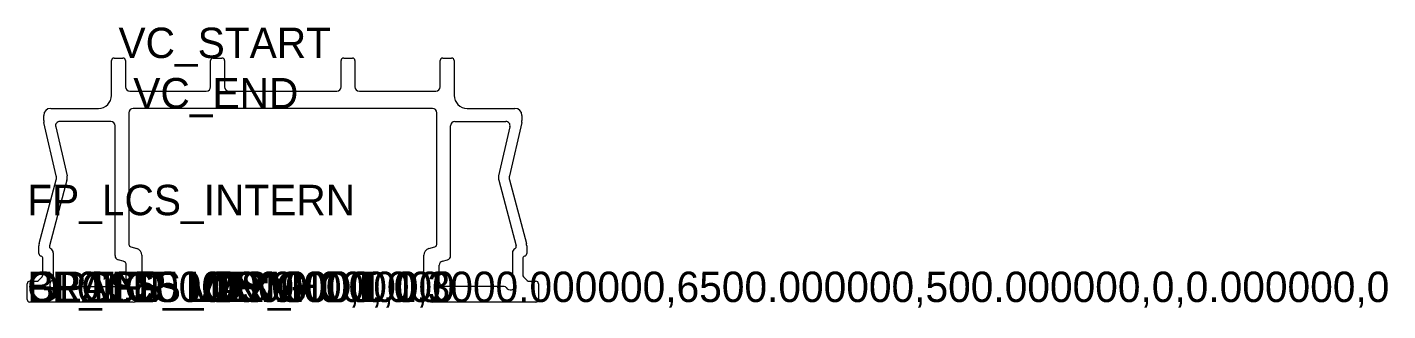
# Model space of a CAD drawing. Header units: metres. Extents: x 0 to 180, y -1 to 174.
# Drawn here: x 23.7 to 180.2, y 141.1 to 173.8 of the extents above.
import ezdxf

# ---------------------------------------------------------------- set-up
doc = ezdxf.new("R2010")
doc.units = ezdxf.units.M

msp = doc.modelspace()

# ---------------------------------------------------------------- linework, layer by layer
for p, q in [((33.446874, 165.937465), (33.446874, 169.937465)), ((33.746874, 170.237465), (34.746874, 170.237465)), ((35.046874, 169.937465), (35.046874, 166.937465)), ((44.846874, 166.937465), (44.846874, 169.937465)), ((45.146874, 170.237465), (46.146874, 170.237465)), ((46.446874, 169.937465), (46.446874, 166.937465)), ((59.846874, 166.937465), (59.846874, 169.937465)), ((60.146874, 170.237465), (61.146874, 170.237465)), ((61.446874, 169.937465), (61.446874, 166.937465)), ((71.246874, 166.937465), (71.246874, 169.937465)), ((71.546874, 170.237465), (72.546874, 170.237465)), ((72.846874, 169.937465), (72.846874, 165.937465)), ((35.546874, 166.437465), (44.346874, 166.437465)), ((46.946874, 166.437465), (59.346874, 166.437465)), ((61.946874, 166.437465), (70.746874, 166.437465)), ((26.446874, 164.437465), (31.946874, 164.437465)), ((70.346874, 164.437465), (35.946874, 164.437465)), ((74.346874, 164.437465), (79.846874, 164.437465)), ((25.646874, 163.051353), (25.646874, 163.637465)), ((27.090976, 156.679688), (25.672483, 162.826494)), ((33.346874, 162.937465), (27.506938, 162.937465)), ((35.446874, 163.937465), (35.446874, 148.767949)), ((70.846874, 148.767949), (70.846874, 163.937465)), ((72.946874, 162.937465), (78.78681, 162.937465)), ((80.621265, 162.826494), (79.202771, 156.679688)), ((80.646874, 163.637465), (80.646874, 163.051353)), ((27.019742, 162.325035), (28.327323, 156.658852)), ((33.846874, 147.48537), (33.846874, 162.437465)), ((72.446874, 147.48537), (72.446874, 162.437465)), ((79.274006, 162.325035), (77.966425, 156.658852)), ((25.127042, 148.859996), (27.082846, 156.197264)), ((28.319193, 156.176428), (26.30399, 148.616323)), ((77.974555, 156.176428), (79.989758, 148.616323)), ((79.210901, 156.197264), (81.166706, 148.859996)), ((25.093303, 147.717955), (25.093303, 148.602432)), ((25.354568, 147.411429), (25.28561, 147.437951)), ((25.546874, 145.261729), (25.546874, 147.131425)), ((26.746874, 147.818225), (26.746874, 144.885797)), ((35.669575, 148.478078), (36.353004, 148.29583)), ((36.946874, 147.522843), (36.946874, 143.137465)), ((69.346874, 143.137465), (69.346874, 147.522843)), ((69.940744, 148.29583), (70.624173, 148.478078)), ((79.546874, 147.818225), (79.546874, 144.885797)), ((80.746874, 147.131425), (80.746874, 145.261729)), ((81.008138, 147.437951), (80.93918, 147.411429)), ((81.200444, 148.602432), (81.200444, 147.717955)), ((34.775705, 146.853543), (34.218043, 147.002253)), ((35.146874, 144.437465), (35.146874, 146.370425)), ((71.146874, 144.437465), (71.146874, 146.370425)), ((71.518043, 146.853543), (72.075705, 147.002253)), ((23.746874, 142.437465), (23.746874, 144.237465)), ((24.046874, 144.537465), (24.82261, 144.537465)), ((25.034742, 144.625333), (25.459006, 145.049597)), ((80.834742, 145.049597), (81.259006, 144.625333)), ((81.471138, 144.537465), (82.246874, 144.537465)), ((82.546874, 144.237465), (82.546874, 142.437465)), ((27.695205, 143.937465), (34.646874, 143.937465)), ((78.598542, 143.937465), (71.646874, 143.937465)), ((35.946874, 142.137465), (24.046874, 142.137465)), ((82.246874, 142.137465), (70.346874, 142.137465))]:
    msp.add_line(p, q)
for centre, radius, start, end in [((33.746874, 169.937465), 0.3, 90, 180), ((34.746874, 169.937465), 0.3, 0, 90), ((45.146874, 169.937465), 0.3, 90, 180), ((46.146874, 169.937465), 0.3, 0, 90), ((60.146874, 169.937465), 0.3, 90, 180), ((61.146874, 169.937465), 0.3, 0, 90), ((71.546874, 169.937465), 0.3, 90, 180), ((72.546874, 169.937465), 0.3, 0, 90), ((31.946874, 165.937465), 1.5, 270, 0), ((35.546874, 166.937465), 0.5, 180, 270), ((44.346874, 166.937465), 0.5, 270, 0), ((46.946874, 166.937465), 0.5, 180, 270), ((59.346874, 166.937465), 0.5, 270, 0), ((61.946874, 166.937465), 0.5, 180, 270), ((70.746874, 166.937465), 0.5, 270, 0), ((74.346874, 165.937465), 1.5, 180, 270), ((26.446874, 163.637465), 0.8, 90, 180), ((35.946874, 163.937465), 0.5, 90, 180), ((70.346874, 163.937465), 0.5, 0, 90), ((79.846874, 163.637465), 0.8, 0, 90), ((26.646874, 163.051353), 1, 180, 192.994617), ((27.506938, 162.437465), 0.5, 90, 192.994617), ((33.346874, 162.437465), 0.5, 0, 90), ((72.946874, 162.437465), 0.5, 90, 180), ((78.78681, 162.437465), 0.5, 347.005383, 90), ((79.646874, 163.051353), 1, 347.005383, 0), ((26.116585, 156.454828), 1, 345.074419, 12.994617), ((27.352932, 156.433993), 1, 345.074419, 12.994617), ((78.940816, 156.433993), 1, 167.005383, 194.925581), ((80.177163, 156.454828), 1, 167.005383, 194.925581), ((26.093303, 148.602432), 1, 165.074419, 180), ((35.746874, 148.767949), 0.3, 180, 255.068583), ((70.546874, 148.767949), 0.3, 284.931417, 0), ((80.200444, 148.602432), 1, 0, 14.925581), ((25.393303, 147.717955), 0.3, 180, 248.962489), ((25.246874, 147.131425), 0.3, 0, 68.962489), ((26.593868, 148.539054), 0.3, 165.074419, 244.294688), ((26.246874, 147.818225), 0.5, 0, 64.294688), ((34.346874, 147.48537), 0.5, 180, 255.068583), ((36.146874, 147.522843), 0.8, 0, 75.068583), ((70.146874, 147.522843), 0.8, 104.931417, 180), ((71.946874, 147.48537), 0.5, 284.931417, 0), ((80.046874, 147.818225), 0.5, 115.705312, 180), ((79.69988, 148.539054), 0.3, 295.705312, 14.925581), ((81.046874, 147.131425), 0.3, 111.037511, 180), ((80.900444, 147.717955), 0.3, 291.037511, 0), ((34.646874, 146.370425), 0.5, 0, 75.068583), ((71.646874, 146.370425), 0.5, 104.931417, 180), ((24.046874, 144.237465), 0.3, 90, 180), ((24.82261, 144.837465), 0.3, 270, 315), ((25.246874, 145.261729), 0.3, 315, 0), ((26.946874, 144.137465), 0.6, 123.748989, 326.251011), ((26.446874, 144.885797), 0.3, 303.748989, 0), ((34.646874, 144.437465), 0.5, 270, 0), ((71.646874, 144.437465), 0.5, 180, 270), ((79.346874, 144.137465), 0.6, 213.748989, 56.251011), ((79.846874, 144.885797), 0.3, 180, 236.251011), ((81.046874, 145.261729), 0.3, 180, 225), ((81.471138, 144.837465), 0.3, 225, 270), ((82.246874, 144.237465), 0.3, 0, 90), ((24.046874, 142.437465), 0.3, 180, 270), ((27.695205, 143.637465), 0.3, 90, 146.251011), ((35.946874, 143.137465), 1, 270, 0), ((70.346874, 143.137465), 1, 180, 270), ((78.598542, 143.637465), 0.3, 33.748989, 90), ((82.246874, 142.437465), 0.3, 270, 0)]:
    msp.add_arc(centre, radius, start, end)

# ---------------------------------------------------------------- texts
for tag, p in [('VC_START', (34.246874, 170.237465)), ('VC_END', (35.946874, 164.437465)), ('FP_LCS_INTERN', (23.746874, 152.137465)), ('OPTI:500.000000,1,0,3000.000000,6500.000000,500.000000,0,0.000000,0', (23.746874, 142.137465)), ('GLASS_MIN:0.000000', (23.746874, 142.137465)), ('GLASS_MAX:0.000000', (23.746874, 142.137465)), ('FRONT_VIEW', (23.746874, 142.137465)), ('BL01:6500.000000,,1', (23.746874, 142.137465)), ('FP_LCS_ORIG', (23.746874, 142.137465)), ('FP_LCS_HOT', (33.746874, 142.137465))]:
    msp.add_attdef(tag, p, '', height=3.5)

doc.saveas('drawing.dxf')
